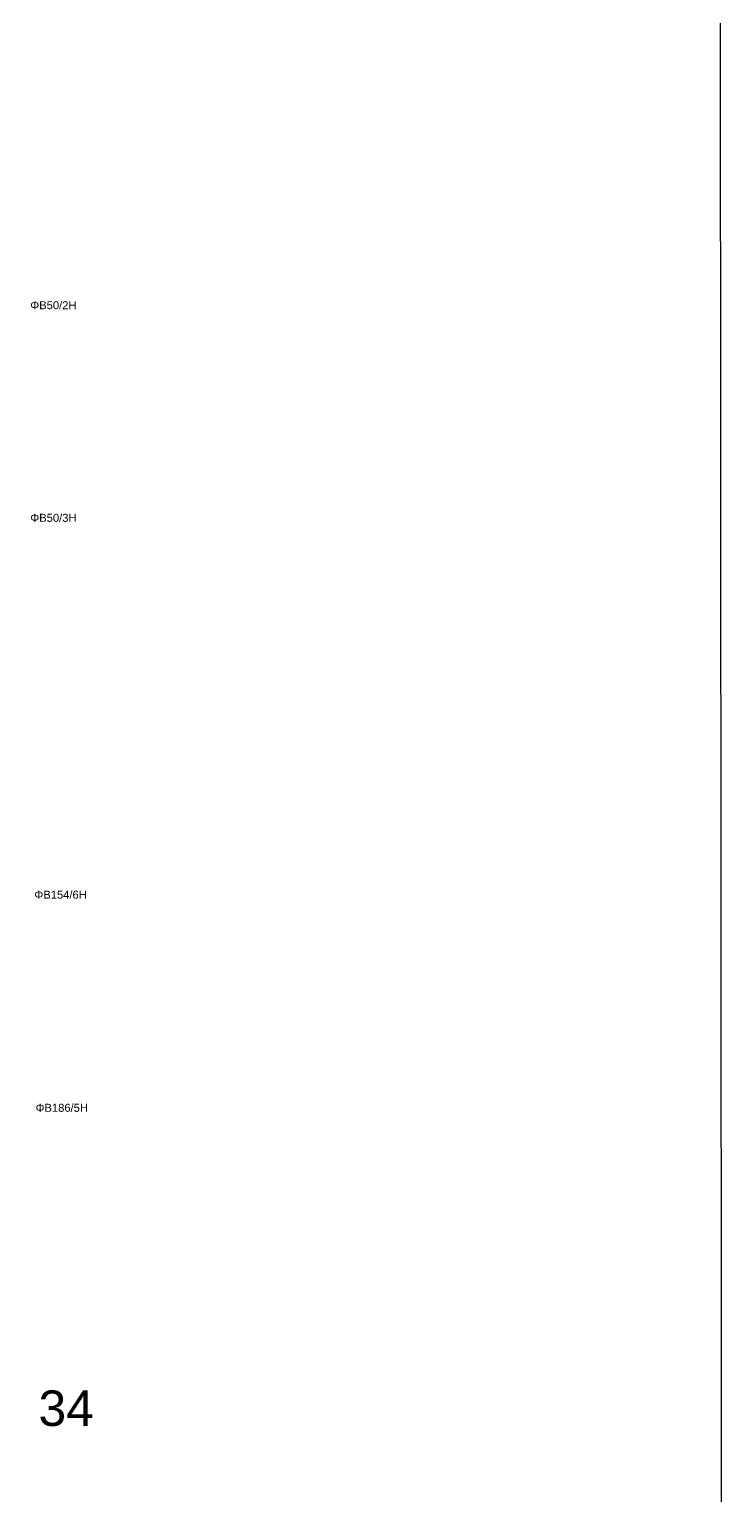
# Model space of a CAD drawing. Header units: millimetres. Extents: x 855 to 3091, y 750 to 2767.
# Drawn here: x 2935 to 3090.6, y 929.7 to 1259.4 of the extents above; entities that cross this region are included whole.
import ezdxf

# ---------------------------------------------------------------- set-up
doc = ezdxf.new("R2010")
doc.units = ezdxf.units.MM
doc.layers.add('Άγνωστα', color=7, linetype='Continuous')
doc.layers.add('Επιγραφές - Σχήματα', color=7, linetype='Continuous')
doc.styles.add('arial', font='arial.ttf')

msp = doc.modelspace()

# ---------------------------------------------------------------- linework, layer by layer
at = {"layer": 'Επιγραφές - Σχήματα', "lineweight": -3}
msp.add_lwpolyline([(854.53, 1772.42), (3089.94, 1772.28), (3090.64, 753.14), (854.53, 753.28)], close=True, dxfattribs=at)

# ---------------------------------------------------------------- texts
at = {"layer": 'Άγνωστα', "lineweight": -3, "ltscale": 0.2, "char_height": 1.8, "width": 18.6352, "attachment_point": 1, "style": 'arial'}
for s, insert in [('ΦB50/2H', (2935.18, 1198.26)), ('ΦB50/3H', (2935.18, 1150.46)), ('ΦB154/6H', (2936.09, 1065.71)), ('ΦB186/5H', (2936.36, 1017.79))]:
    msp.add_mtext(s, dxfattribs=dict(at, insert=insert))
at = {"layer": 'Επιγραφές - Σχήματα', "lineweight": -3, "insert": (2937.03, 953.34), "char_height": 8, "width": 15.5504, "attachment_point": 1, "style": 'arial'}
msp.add_mtext('34', dxfattribs=at)

doc.saveas('drawing.dxf')
